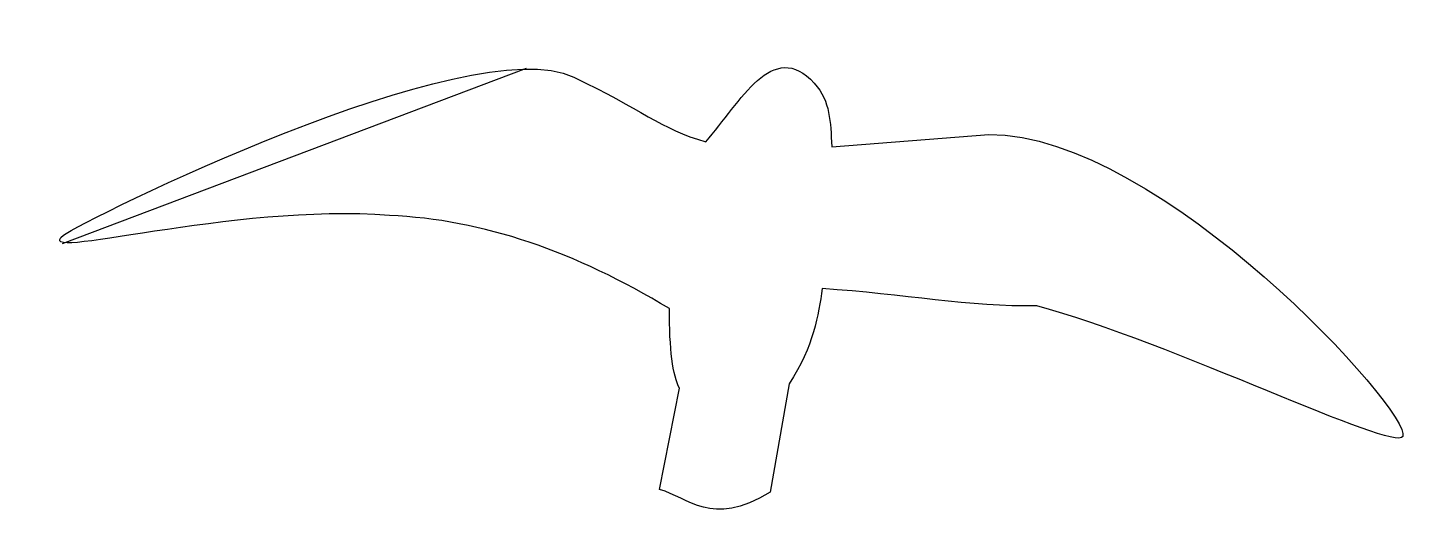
# Model space of a CAD drawing. Header units: millimetres. Extents: x -7 to 342, y -4 to 122.
import ezdxf

# ---------------------------------------------------------------- set-up
doc = ezdxf.new("R2010")
doc.units = ezdxf.units.MM
doc.layers.add('Layer_1', color=7, linetype='CONTINUOUS')

msp = doc.modelspace()

# ---------------------------------------------------------------- linework, layer by layer
at = {"layer": 'Layer_1', "color": 1}
msp.add_lwpolyline([(1.350914, 67.564425), (118.29268, 111.718956)], dxfattribs=at)
at = {"layer": 'Layer_1', "color": 7}
for points in [[(195.21223, 91.970174), (234.74934, 95.044995)], [(184.4474, 32.24866), (179.63822, 4.93996)], [(151.80362, 5.58515), (156.81472, 31.12043)]]:
    msp.add_lwpolyline(points, dxfattribs=at)
msp.add_lwpolyline([(1.680124, 69.687059)], close=True, dxfattribs=at)
for points in [[(1.680068, 69.687019), (5.943579, 73.07243), (103.9536, 121.933613), (130.18465, 109.481065)], [(163.4352, 93.197518), (172.17454, 103.263723), (180.3369, 119.346242), (190.74239, 107.988462)], [(130.18465, 109.481065), (147.1684, 101.418476), (152.03787, 96.415401), (163.4352, 93.197518)], [(190.74239, 107.988462), (194.94462, 103.168247), (194.71152, 98.407714), (195.21223, 91.970174)], [(234.74934, 95.044995), (278.07995, 95.145197), (341.64252, 24.58102), (338.9704, 18.98907)], [(83.741524, 74.622595), (44.475242, 77.818953), (-7.375932, 62.496187), (1.680124, 69.687059)], [(154.26913, 51.179405), (130.70362, 65.421352), (107.19027, 73.710752), (83.741524, 74.622595)], [(192.78196, 56.21193), (191.70997, 49.637482), (190.70996, 41.726682), (184.4474, 32.24866)], [(246.78588, 51.865643), (230.17202, 51.530406), (213.12987, 54.897161), (192.78196, 56.21193)], [(156.81472, 31.12043), (155.09789, 34.32105), (154.23292, 40.941208), (154.26913, 51.179405)], [(338.9704, 18.98907), (337.02653, 14.92113), (280.77512, 42.731341), (246.78588, 51.865643)], [(179.63822, 4.93996), (164.55727, -4.1473), (159.15781, 3.68353), (151.80362, 5.58515)]]:
    msp.add_open_spline(points, degree=3, dxfattribs=at)

doc.saveas('drawing.dxf')
